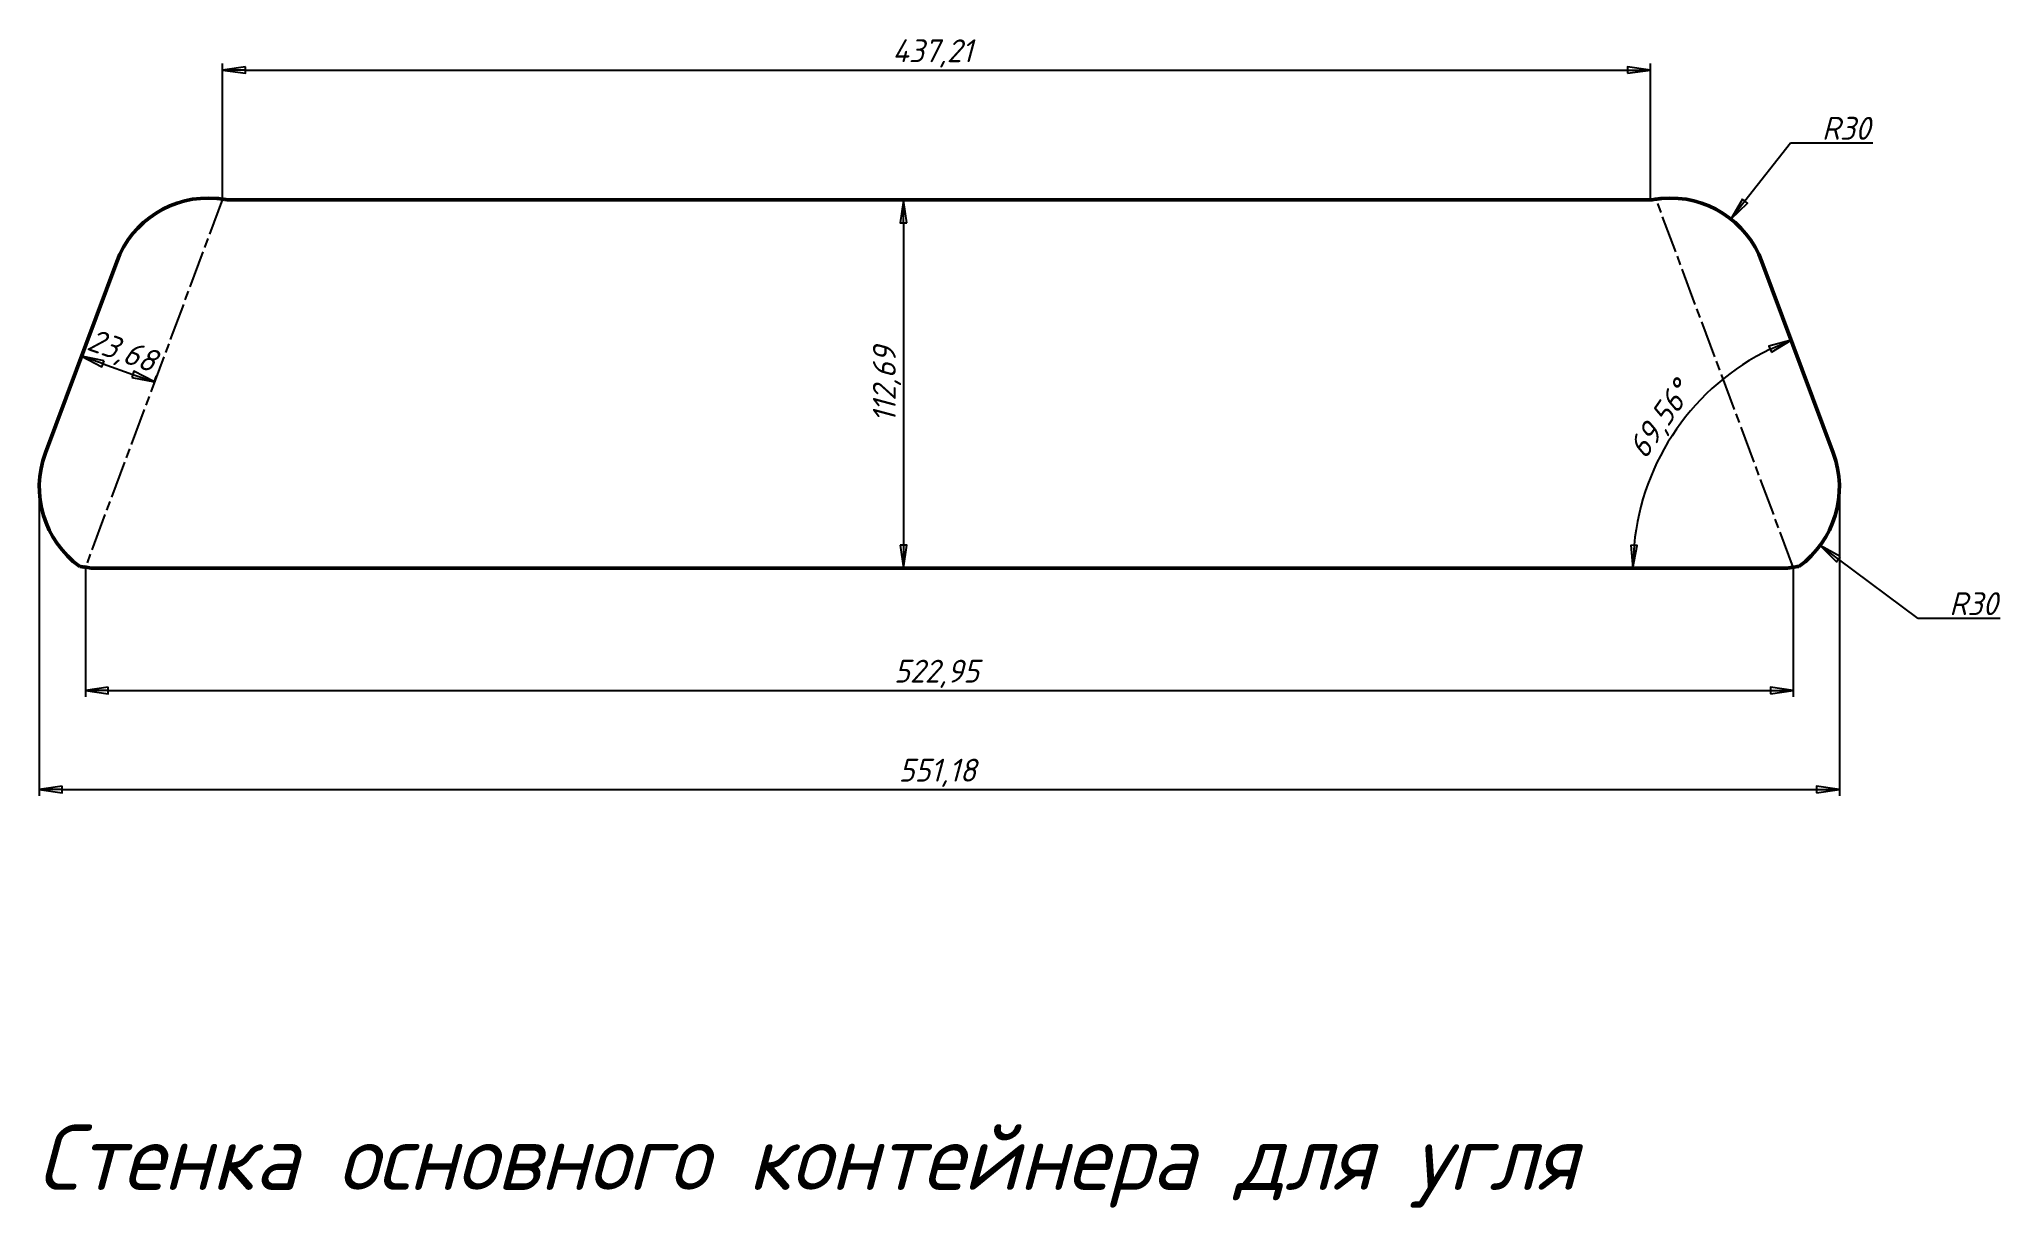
# Model space of a CAD drawing. Header units: millimetres. Extents: x 144 to 746, y 44 to 402.
import ezdxf

# ---------------------------------------------------------------- set-up
doc = ezdxf.new("R2010")
doc.units = ezdxf.units.MM
doc.header["$LTSCALE"] = 2
doc.linetypes.add('CHAIN', pattern=[0.7087, 0.4724, -0.0591, 0.1181, -0.0591])
for name, color, linetype, lineweight in [('Видимый контур (ГОСТ)', 7, 'Continuous', 50), ('Обозначение (ГОСТ)', 7, 'Continuous', 25), ('Осевая линия сгиба (ГОСТ)', 7, 'CHAIN', 25), ('Размер (ГОСТ)', 7, 'Continuous', 25)]:
    doc.layers.add(name, color=color, linetype=linetype, lineweight=lineweight)
doc.styles.add('Обычный текст (ГОСТ)', font='GOST Common Italic.ttf')
doc.dimstyles.new('Обычный (ГОСТ)', dxfattribs={"dimscale": 2, "dimtxt": 3.5, "dimasz": 3.5, "dimexe": 1, "dimexo": 0, "dimgap": 0.5, "dimtad": 1, "dimrnd": 1e-08, "dimtxsty": 'Обычный текст (ГОСТ)', "dimblk": 'Filled-1', "dimcen": 0.09, "dimdle": 15, "dimclrd": 256, "dimclre": 256, "dimclrt": 256, "dimazin": 2, "dimtfac": 0.714286, "dimtdec": 3, "dimtmove": 0, "dimatfit": 3, "dimfxl": 1, "dimtolj": 1, "dimlwd": 25, "dimlwe": 25, "dimarcsym": 0})

# ---------------------------------------------------------------- blocks, each defined once
blk = doc.blocks.new('Filled-1')
at = {"color": 0}
for p, q in [((0, 0), (-1, 0.143)), ((-1, 0.143), (-1, -0.143)), ((-1, 0), (0, 0)), ((-1, -0.143), (0, 0))]:
    blk.add_line(p, q, dxfattribs=at)
at = {"color": 0, "flags": 128}
blk.add_lwpolyline([(-1, -0.143), (0, 0), (-1, 0.143), (-1, -0.143)], dxfattribs=at)
at = {"color": 0}
blk.add_solid([(-1, -0.143), (0, 0), (-1, 0.143), (-1, -0.143)], dxfattribs=at)
blk = doc.blocks.new('*D6')
at = {"layer": 'Defpoints', "color": 0, "linetype": 'Continuous', "transparency": 16777216}
for p in [(144.41, 265.13), (695.59, 265.13), (695.59, 172.56)]:
    blk.add_point(p, dxfattribs=at)
at = {"layer": 'Размер (ГОСТ)', "linetype": 'Continuous', "lineweight": 25, "transparency": 16777216}
for p, q in [((144.41, 265.13), (144.41, 170.56)), ((695.59, 265.13), (695.59, 170.56)), ((151.41, 172.56), (688.59, 172.56))]:
    blk.add_line(p, q, dxfattribs=at)
at = {"layer": 'Размер (ГОСТ)', "linetype": 'Continuous', "lineweight": 25, "transparency": 16777216, "xscale": 7, "yscale": 7, "zscale": 7, "rotation": 180}
blk.add_blockref('Filled-1', (144.41, 172.56), dxfattribs=at)
at = {"layer": 'Размер (ГОСТ)', "linetype": 'Continuous', "lineweight": 25, "transparency": 16777216, "xscale": 7, "yscale": 7, "zscale": 7}
blk.add_blockref('Filled-1', (695.59, 172.56), dxfattribs=at)
at = {"layer": 'Размер (ГОСТ)', "linetype": 'Continuous', "lineweight": 25, "transparency": 16777216, "insert": (407.55, 181.96), "char_height": 7, "attachment_point": 1, "style": 'Обычный текст (ГОСТ)'}
blk.add_mtext('\\A1;551,18', dxfattribs=at)
blk = doc.blocks.new('*D7')
at = {"layer": 'Defpoints', "color": 0, "linetype": 'Continuous', "transparency": 16777216}
for p in [(409.06, 353.05), (409.06, 240.36), (409.06, 240.36)]:
    blk.add_point(p, dxfattribs=at)
at = {"layer": 'Размер (ГОСТ)', "linetype": 'Continuous', "lineweight": 25, "transparency": 16777216}
blk.add_line((409.06, 346.05), (409.06, 247.36), dxfattribs=at)
at = {"layer": 'Размер (ГОСТ)', "linetype": 'Continuous', "lineweight": 25, "transparency": 16777216, "xscale": 7, "yscale": 7, "zscale": 7}
for p, rotation in [((409.06, 353.05), 90), ((409.06, 240.36), 270)]:
    blk.add_blockref('Filled-1', p, dxfattribs=dict(at, rotation=rotation))
at = {"layer": 'Размер (ГОСТ)', "linetype": 'Continuous', "lineweight": 25, "transparency": 16777216, "insert": (399.66, 284.91), "char_height": 7, "attachment_point": 1, "rotation": 90, "style": 'Обычный текст (ГОСТ)'}
blk.add_mtext('\\A1;112,69', dxfattribs=at)
blk = doc.blocks.new('*D8')
at = {"layer": 'Defpoints', "color": 0, "linetype": 'Continuous', "transparency": 16777216}
for p in [(158.53, 240.61), (681.47, 240.61), (681.47, 202.88)]:
    blk.add_point(p, dxfattribs=at)
at = {"layer": 'Размер (ГОСТ)', "linetype": 'Continuous', "lineweight": 25, "transparency": 16777216}
for p, q in [((158.53, 240.61), (158.53, 200.88)), ((681.47, 240.61), (681.47, 200.88)), ((165.53, 202.88), (674.47, 202.88))]:
    blk.add_line(p, q, dxfattribs=at)
at = {"layer": 'Размер (ГОСТ)', "linetype": 'Continuous', "lineweight": 25, "transparency": 16777216, "xscale": 7, "yscale": 7, "zscale": 7, "rotation": 180}
blk.add_blockref('Filled-1', (158.53, 202.88), dxfattribs=at)
at = {"layer": 'Размер (ГОСТ)', "linetype": 'Continuous', "lineweight": 25, "transparency": 16777216, "xscale": 7, "yscale": 7, "zscale": 7}
blk.add_blockref('Filled-1', (681.47, 202.88), dxfattribs=at)
at = {"layer": 'Размер (ГОСТ)', "linetype": 'Continuous', "lineweight": 25, "transparency": 16777216, "insert": (406.12, 212.28), "char_height": 7, "attachment_point": 1, "style": 'Обычный текст (ГОСТ)'}
blk.add_mtext('\\A1;522,95', dxfattribs=at)
blk = doc.blocks.new('*D9')
at = {"layer": 'Defpoints', "color": 0, "linetype": 'Continuous', "transparency": 16777216}
for p in [(637.73, 392.84), (200.52, 353.3), (637.73, 353.05)]:
    blk.add_point(p, dxfattribs=at)
at = {"layer": 'Размер (ГОСТ)', "linetype": 'Continuous', "lineweight": 25, "transparency": 16777216}
for p, q in [((200.52, 353.3), (200.52, 394.84)), ((207.52, 392.84), (630.73, 392.84)), ((637.73, 353.05), (637.73, 394.84))]:
    blk.add_line(p, q, dxfattribs=at)
at = {"layer": 'Размер (ГОСТ)', "linetype": 'Continuous', "lineweight": 25, "transparency": 16777216, "xscale": 7, "yscale": 7, "zscale": 7, "rotation": 180}
blk.add_blockref('Filled-1', (200.52, 392.84), dxfattribs=at)
at = {"layer": 'Размер (ГОСТ)', "linetype": 'Continuous', "lineweight": 25, "transparency": 16777216, "xscale": 7, "yscale": 7, "zscale": 7}
blk.add_blockref('Filled-1', (637.73, 392.84), dxfattribs=at)
at = {"layer": 'Размер (ГОСТ)', "linetype": 'Continuous', "lineweight": 25, "transparency": 16777216, "insert": (405.62, 402.24), "char_height": 7, "attachment_point": 1, "style": 'Обычный текст (ГОСТ)'}
blk.add_mtext('\\A1;437,21', dxfattribs=at)
blk = doc.blocks.new('*D10')
at = {"layer": 'Defpoints', "color": 0, "linetype": 'Continuous', "transparency": 16777216}
for p in [(655.46, 294.26), (693.7, 275.6), (160.27, 240.36), (706.84, 240.36)]:
    blk.add_point(p, dxfattribs=at)
at = {"layer": 'Размер (ГОСТ)', "linetype": 'Continuous', "lineweight": 25, "transparency": 16777216}
blk.add_arc((706.84, 240.36), 74.46, 115.82769, 174.61157, dxfattribs=at)
at = {"layer": 'Размер (ГОСТ)', "linetype": 'Continuous', "lineweight": 25, "transparency": 16777216, "xscale": 7, "yscale": 7, "zscale": 7}
for p, rotation in [((680.83, 310.13), 23.13347882103445), ((632.38, 240.36), 267.3057855586029)]:
    blk.add_blockref('Filled-1', p, dxfattribs=dict(at, rotation=rotation))
at = {"layer": 'Размер (ГОСТ)', "linetype": 'Continuous', "lineweight": 25, "transparency": 16777216, "insert": (630.42, 277.34), "char_height": 7, "attachment_point": 1, "rotation": 55.21963, "style": 'Обычный текст (ГОСТ)'}
blk.add_mtext('\\A1;69,56°', dxfattribs=at)
blk = doc.blocks.new('*D11')
at = {"layer": 'Defpoints', "color": 0, "linetype": 'Continuous', "transparency": 16777216}
for p in [(157.2, 304.86), (179.52, 296.95), (179.65, 297.32)]:
    blk.add_point(p, dxfattribs=at)
at = {"layer": 'Размер (ГОСТ)', "linetype": 'Continuous', "lineweight": 25, "transparency": 16777216}
for p, q in [((157.2, 304.86), (158, 307.12)), ((163.93, 302.89), (173.06, 299.66)), ((179.52, 296.95), (180.32, 299.2))]:
    blk.add_line(p, q, dxfattribs=at)
at = {"layer": 'Размер (ГОСТ)', "linetype": 'Continuous', "lineweight": 25, "transparency": 16777216, "xscale": 7, "yscale": 7, "zscale": 7}
for p, rotation in [((157.33, 305.23), 160.4795153794293), ((179.65, 297.32), 340.4795153794294)]:
    blk.add_blockref('Filled-1', p, dxfattribs=dict(at, rotation=rotation))
at = {"layer": 'Размер (ГОСТ)', "linetype": 'Continuous', "lineweight": 25, "transparency": 16777216, "insert": (160.92, 313.93), "char_height": 7, "attachment_point": 1, "rotation": 340.47952, "style": 'Обычный текст (ГОСТ)'}
blk.add_mtext('\\A1;23,68', dxfattribs=at)
blk = doc.blocks.new('*D12')
at = {"layer": 'Defpoints', "color": 0, "linetype": 'Continuous', "transparency": 16777216}
for p in [(662.34, 347.22), (643.78, 323.65)]:
    blk.add_point(p, dxfattribs=at)
at = {"layer": 'Размер (ГОСТ)', "linetype": 'Continuous', "lineweight": 25, "transparency": 16777216}
for p, q in [((680.66, 370.5), (666.67, 352.72)), ((705.84, 370.5), (680.66, 370.5))]:
    blk.add_line(p, q, dxfattribs=at)
at = {"layer": 'Размер (ГОСТ)', "linetype": 'Continuous', "lineweight": 25, "transparency": 16777216, "xscale": 7, "yscale": 7, "zscale": 7, "rotation": 231.7928703248676}
blk.add_blockref('Filled-1', (662.34, 347.22), dxfattribs=at)
at = {"layer": 'Размер (ГОСТ)', "linetype": 'Continuous', "lineweight": 25, "transparency": 16777216, "insert": (690.24, 378.5), "char_height": 7, "attachment_point": 1, "style": 'Обычный текст (ГОСТ)'}
blk.add_mtext('\\A1;R30', dxfattribs=at)
blk = doc.blocks.new('*D13')
at = {"layer": 'Defpoints', "color": 0, "linetype": 'Continuous', "transparency": 16777216}
for p in [(665.59, 265.13), (689.67, 247.23)]:
    blk.add_point(p, dxfattribs=at)
at = {"layer": 'Размер (ГОСТ)', "linetype": 'Continuous', "lineweight": 25, "transparency": 16777216}
for p, q in [((719.67, 224.94), (695.29, 243.06)), ((744.85, 224.94), (719.67, 224.94))]:
    blk.add_line(p, q, dxfattribs=at)
at = {"layer": 'Размер (ГОСТ)', "linetype": 'Continuous', "lineweight": 25, "transparency": 16777216, "xscale": 7, "yscale": 7, "zscale": 7, "rotation": 143.3860314909469}
blk.add_blockref('Filled-1', (689.67, 247.23), dxfattribs=at)
at = {"layer": 'Размер (ГОСТ)', "linetype": 'Continuous', "lineweight": 25, "transparency": 16777216, "insert": (729.25, 232.94), "char_height": 7, "attachment_point": 1, "style": 'Обычный текст (ГОСТ)'}
blk.add_mtext('\\A1;R30', dxfattribs=at)

msp = doc.modelspace()

# ---------------------------------------------------------------- linework, layer by layer
at = {"layer": 'Видимый контур (ГОСТ)'}
for p, q in [((637.7349, 353.0521), (202.2651, 353.0521)), ((168.1076, 334.1263), (146.2972, 275.6027)), ((693.7028, 275.6027), (671.8924, 334.1263)), ((160.268, 240.3616), (679.732, 240.3616))]:
    msp.add_line(p, q, dxfattribs=at)
for centre, start, end in [((196.2189, 323.6498), 85.1020607, 159.5607356), ((643.7811, 323.6498), 20.4392644, 94.8979393), ((174.4085, 265.1263), 159.5607356, 234.0194105), ((665.5915, 265.1263), 305.9805895, 20.4392644)]:
    msp.add_arc(centre, 30, start, end, dxfattribs=at)
for points in [[(202.2651, 353.0521), (201.7673, 353.1219), (201.2676, 353.1923), (200.7712, 353.2615), (200.1093, 353.3538), (199.4441, 353.4473), (198.7803, 353.5403)], [(641.2197, 353.5403), (640.7219, 353.4706), (640.2221, 353.4001), (639.7257, 353.3309), (639.0638, 353.2386), (638.3986, 353.1451), (637.7349, 353.0521)], [(156.7832, 240.8498), (157.281, 240.7801), (157.7807, 240.7096), (158.2772, 240.6404), (158.939, 240.5481), (159.6042, 240.4546), (160.268, 240.3616)], [(679.732, 240.3616), (680.2298, 240.4314), (680.7296, 240.5018), (681.226, 240.571), (681.8879, 240.6633), (682.5531, 240.7568), (683.2168, 240.8498)]]:
    msp.add_open_spline(points, degree=3, knots=[0, 0, 0, 0, 0.67319843, 0.67319843, 0.67319843, 1.57079633, 1.57079633, 1.57079633, 1.57079633], dxfattribs=at)
at = {"layer": 'Осевая линия сгиба (ГОСТ)', "ltscale": 12.120965}
msp.add_line((200.5227, 353.2962), (158.5256, 240.6057), dxfattribs=at)
at = {"layer": 'Осевая линия сгиба (ГОСТ)'}
for p, q in [((639.4773, 353.2962), (639.4773, 353.2963)), ((639.4773, 353.2962), (639.4773, 353.2962)), ((681.4744, 240.6057), (681.4744, 240.6057)), ((681.4744, 240.6057), (681.4744, 240.6057))]:
    msp.add_line(p, q, dxfattribs=at)
at = {"layer": 'Осевая линия сгиба (ГОСТ)', "ltscale": 12.120972}
msp.add_line((681.4744, 240.6057), (639.4773, 353.2962), dxfattribs=at)

# ---------------------------------------------------------------- texts
at = {"layer": 'Обозначение (ГОСТ)', "insert": (143.7692, 69.9231), "char_height": 20, "width": 501.881752, "attachment_point": 1, "style": 'Обычный текст (ГОСТ)'}
msp.add_mtext('\\fGOST Common|b0|i1;\\H20.0000;Стенка основного контейнера для угля', dxfattribs=at)

# ---------------------------------------------------------------- dimensions: what is measured, and where the dimension line sits
at = {"layer": 'Размер (ГОСТ)', "linetype": 'Continuous', "lineweight": 25}
for base, p1, p2, angle, override, picture, middle in [((637.7349, 392.8385), (200.5227, 353.2962), (637.7349, 353.0521), 180, {"dimgap": 0.5, "dimdec": 2, "dimtol": 0, "dimlim": 0, "dimtp": 0, "dimtm": 0, "dimtdec": 3, "dimtofl": 0, "dimatfit": 1}, '*D9', (419.1288, 392.8385)), ((409.0613, 240.3616), (409.0613, 353.0521), (409.0613, 240.3616), 90, {"dimgap": 0.5, "dimdec": 2, "dimse1": 1, "dimse2": 1, "dimtol": 0, "dimlim": 0, "dimtp": 0, "dimtm": 0, "dimtdec": 3, "dimtofl": 0, "dimatfit": 1}, '*D7', (409.0613, 296.7069)), ((179.6545, 297.3185), (157.2024, 304.8645), (179.5242, 296.951), 160.4795154, {"dimgap": 0.5, "dimdec": 2, "dimtol": 0, "dimlim": 0, "dimtp": 0, "dimtm": 0, "dimtdec": 3, "dimtofl": 0, "dimatfit": 1}, '*D11', (168.4936, 301.2753)), ((695.5915, 172.5625), (144.4085, 265.1263), (695.5915, 265.1263), 180, {"dimgap": 0.5, "dimdec": 2, "dimtol": 0, "dimlim": 0, "dimtp": 0, "dimtm": 0, "dimtdec": 3, "dimtofl": 0, "dimatfit": 1}, '*D6', (420, 172.5625)), ((681.4744, 202.8757), (158.5255, 240.6057), (681.4744, 240.6057), 180, {"dimgap": 0.5, "dimdec": 2, "dimtol": 0, "dimlim": 0, "dimtp": 0, "dimtm": 0, "dimtdec": 3, "dimtofl": 0, "dimatfit": 1}, '*D8', (420, 202.8757))]:
    dim = msp.add_linear_dim(base=base, p1=p1, p2=p2, angle=angle, dimstyle='Обычный (ГОСТ)', override=override, dxfattribs=at)
    dim.commit()
    dim.dimension.update_dxf_attribs({"geometry": picture, "text_midpoint": middle, "dimtype": 160})
for center, mpoint, picture, middle in [((643.7811, 323.6498), (662.3363, 347.2232), '*D12', (698.0372, 370.5038)), ((665.5915, 265.1263), (689.6717, 247.2337), '*D13', (737.0476, 224.9426))]:
    dim = msp.add_radius_dim(center=center, mpoint=mpoint, dimstyle='Обычный (ГОСТ)', override={"dimgap": 0.5, "dimtih": 1, "dimtoh": 1, "dimdec": 2, "dimlfac": 1, "dimcen": 0, "dimtol": 0, "dimlim": 0, "dimtp": 0, "dimtm": 0, "dimtdec": 3, "dimtofl": 0}, dxfattribs=at)
    dim.commit()
    dim.dimension.update_dxf_attribs({"geometry": picture, "text_midpoint": middle, "dimtype": 164})
dim = msp.add_angular_dim_3p(base=(655.4631, 294.2595), center=(706.8363, 240.3616), p1=(693.7028, 275.6027), p2=(160.268, 240.3616), dimstyle='Обычный (ГОСТ)', override={"dimgap": 0.5, "dimse1": 1, "dimse2": 1, "dimadec": 2, "dimtol": 0, "dimlim": 0, "dimtp": 0, "dimtm": 0, "dimtdec": 2}, dxfattribs=at)
dim.commit()
dim.dimension.update_dxf_attribs({"geometry": '*D10', "text_midpoint": (645.6796, 282.8356), "dimtype": 165})

doc.saveas('drawing.dxf')
